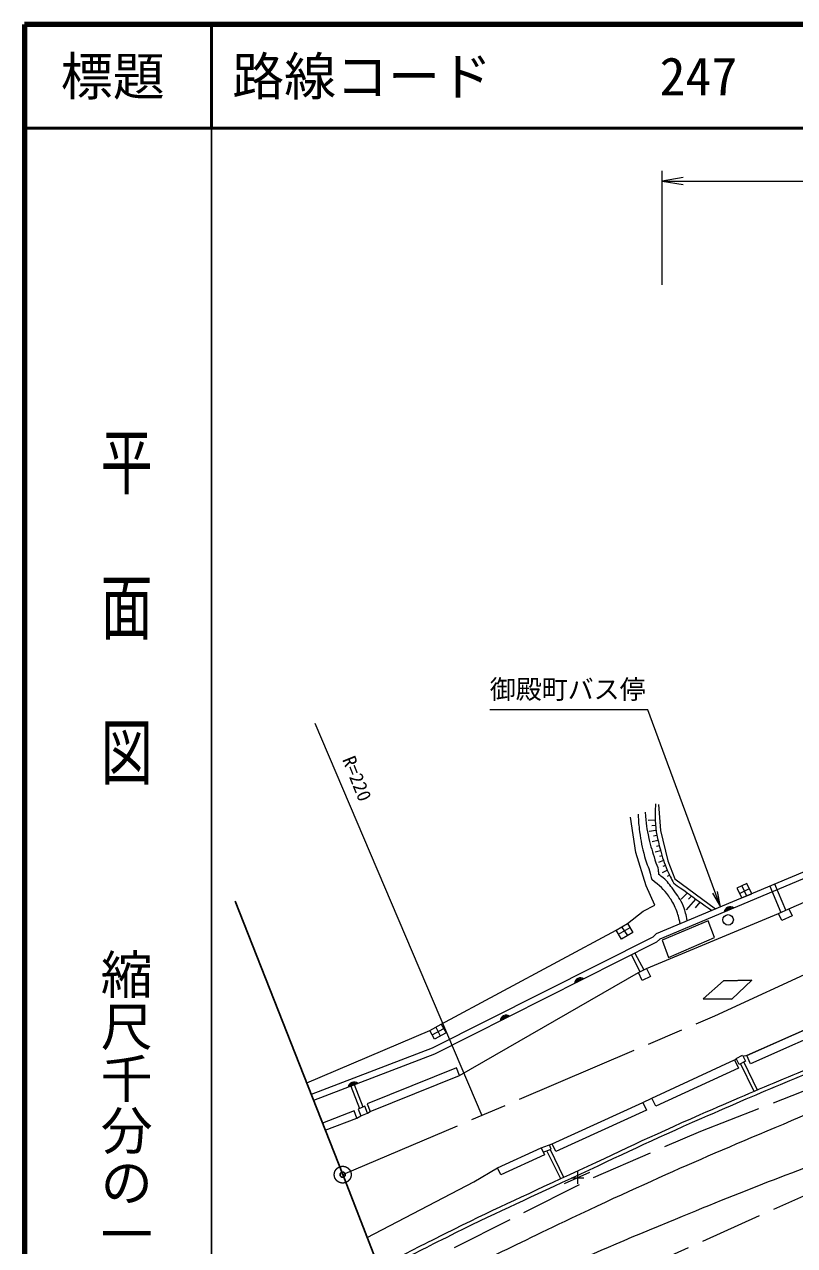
# Model space of a CAD drawing. Units: millimetres, scale not verified. Extents: x 40000 to 680000, y 20000 to 380000.
# Drawn here: x 40000 to 114138, y 262391 to 380000 of the extents above; entities that cross this region are included whole.
import ezdxf
from ezdxf.enums import TextEntityAlignment as Align

# ---------------------------------------------------------------- set-up
doc = ezdxf.new("R2010")
doc.units = ezdxf.units.MM
doc.header["$LTSCALE"] = 1000
doc.header["$PDMODE"] = 32
doc.header["$PDSIZE"] = 500
doc.linetypes.add('CHAIN', pattern=[18.5, 12, -1.5, 3.5, -1.5])
doc.linetypes.add('DASHED', pattern=[7.5, 6, -1.5])
for name, color, linetype, lineweight in [('M-BMK', 2, 'CHAIN', 13), ('M-BMK-OTRS', 5, 'Continuous', 25), ('M-STR-HTXT', 7, 'Continuous', 13), ('M-STR-STRC', 7, 'Continuous', 25), ('M-TTL', 2, 'Continuous', 140), ('M-TTL-BAND', 7, 'Continuous', 25), ('M-TTL-LINE', 7, 'Continuous', 50), ('M-WORK', 1, 'Continuous', 13)]:
    doc.layers.add(name, color=color, linetype=linetype, lineweight=lineweight)
doc.layers.add('M-OTRS', color=6, linetype='Continuous')
doc.layers.add('M-TTL-TXT', color=7, linetype='Continuous')
doc.styles.add('@ＭＳ ゴシック', font='')
doc.styles.add('ＭＳ ゴシック', font='')
doc.styles.get('@ＭＳ ゴシック').set_extended_font_data('@MS Gothic')
doc.styles.get('ＭＳ ゴシック').set_extended_font_data('MS Gothic')

# ---------------------------------------------------------------- blocks, each defined once
blk = doc.blocks.new('plus')
at = {"color": 0, "linetype": 'Continuous', "lineweight": -2}
for p, q in [((-1.25, 0), (1.25, 0)), ((0, -1.25), (0, 1.25))]:
    blk.add_line(p, q, dxfattribs=at)
blk = doc.blocks.new('open_arrow')
at = {"color": 0, "linetype": 'Continuous', "lineweight": -2}
blk.add_lwpolyline([(7.5, 1.25), (0, 0), (7.5, -1.25)], dxfattribs=at)

msp = doc.modelspace()

# ---------------------------------------------------------------- linework, layer by layer
at = {"layer": 'M-BMK'}
for p, q in [((106468, 284521), (117752, 289733)), ((70640, 269221), (106468, 284521))]:
    msp.add_line(p, q, dxfattribs=at)
msp.add_circle((70640, 269221), 811, dxfattribs=at)
at = {"layer": 'M-BMK-OTRS'}
for q in [(60302, 295577), (81147, 242277)]:
    msp.add_line((70640, 269221), q, dxfattribs=at)
at = {"layer": 'M-OTRS'}
msp.add_point((70640, 269221), dxfattribs=at)
at = {"layer": 'M-STR-HTXT'}
for p, q in [((101400, 354910), (101400, 365910)), ((101400, 364910), (297782, 364910)), ((67956, 312690), (84017, 274934))]:
    msp.add_line(p, q, dxfattribs=at)
msp.add_lwpolyline([(107000, 295000), (100000, 314000), (84800, 314000)], dxfattribs=at)
at = {"layer": 'M-STR-STRC'}
msp.add_lwpolyline([(105337, 286150), (107282, 287880), (110017, 287946), (108087, 286117)], close=True, dxfattribs=at)
at = {"layer": 'M-TTL'}
for p, q in [((40000, 380000), (40000, 20000)), ((680000, 380000), (40000, 380000))]:
    msp.add_line(p, q, dxfattribs=at)
at = {"layer": 'M-TTL-BAND'}
msp.add_line((58000, 370000), (58000, 20000), dxfattribs=at)
at = {"layer": 'M-TTL-LINE'}
for p, q in [((58000, 380000), (58000, 370000)), ((40000, 370000), (680000, 370000))]:
    msp.add_line(p, q, dxfattribs=at)
at = {"layer": 'M-WORK'}
for p, q in [((98843, 300236), (98350, 303660)), ((100706, 303358), (100059, 303334)), ((100798, 302365), (100150, 302271)), ((100743, 302860), (100406, 302832)), ((100991, 301388), (100425, 301266)), ((100882, 301876), (100564, 301817)), ((99851, 297022), (98843, 300236)), ((101245, 300421), (100730, 300274)), ((101117, 300904), (100836, 300834)), ((101375, 299938), (101133, 299860)), ((101527, 299462), (101034, 299284)), ((101700, 298994), (101457, 298892)), ((101896, 298533), (101390, 298274)), ((102101, 298073), (101879, 297937)), ((100695, 295169), (99851, 297022)), ((108842, 296308), (109784, 296773)), ((109073, 297042), (109514, 296063)), ((103801, 296331), (103229, 295756)), ((104612, 295746), (103708, 294722)), ((104207, 296039), (103929, 295742)), ((105017, 295453), (104581, 294928)), ((113580, 294830), (116025, 295871)), ((98068, 293419), (99570, 294606)), ((99570, 294606), (100695, 295169)), ((99895, 289077), (112598, 294371)), ((112598, 294371), (113580, 294830)), ((96973, 292778), (98068, 293419)), ((97199, 292392), (98300, 293023)), ((97490, 293081), (98047, 292239)), ((80129, 283727), (96973, 292778)), ((81896, 278786), (99103, 288691)), ((99103, 288691), (99895, 289077)), ((109564, 280718), (118354, 284622)), ((79019, 283117), (80129, 283727)), ((67172, 278063), (79019, 283117)), ((79252, 282692), (80368, 283291)), ((79595, 283434), (80014, 282576)), ((100412, 276598), (108365, 280278)), ((108365, 280278), (108546, 280356)), ((109157, 280643), (109564, 280718)), ((73296, 275315), (81896, 278786)), ((99541, 276173), (100412, 276598)), ((73030, 275158), (73296, 275315)), ((90806, 272191), (99541, 276173)), ((71994, 274669), (72389, 274892)), ((72389, 274892), (73030, 275158)), ((85552, 269891), (89742, 271820)), ((89742, 271820), (90806, 272191)), ((90693, 271675), (90540, 272098)), ((89940, 271390), (90693, 271675)), ((83253, 268529), (85552, 269891)), ((91982, 268355), (94445, 269458)), ((72998, 263176), (83253, 268529))]:
    msp.add_line(p, q, dxfattribs=at)
at = {"layer": 'M-WORK', "linetype": 'DASHED'}
for p, q in [((111747, 296999), (112801, 294466)), ((113289, 294694), (112244, 297207)), ((98761, 290548), (99621, 288943)), ((98432, 290382), (99244, 288760)), ((110263, 277222), (108930, 279926)), ((109242, 280044), (110547, 277389)), ((71421, 277744), (72268, 275596)), ((72603, 275735), (71760, 277874)), ((91624, 268819), (90291, 271523)), ((90603, 271641), (91909, 268986))]:
    msp.add_line(p, q, dxfattribs=at)
for points in [[(74688, 258840), (94774, 268943), (105117, 273411), (126261, 281679), (150044, 289806), (170027, 295364), (193247, 300325), (210838, 303175), (224277, 304899), (247110, 306376), (266776, 306974), (287397, 306442)], [(101045, 304865), (101248, 302363), (101936, 299455), (102608, 297703), (106541, 294817)], [(77929, 250525), (117551, 268324), (128180, 272520), (152737, 280541), (170292, 284763), (207655, 291272), (235061, 293910), (257015, 294755), (279355, 294227), (297544, 292995)]]:
    msp.add_lwpolyline(points, dxfattribs=at)
at = {"layer": 'M-WORK'}
for points in [[(115898, 298738), (100825, 292422), (100497, 292094), (79247, 281390), (67617, 276927)], [(116129, 298185), (101166, 291915), (100853, 291602), (79490, 280840), (67837, 276369)], [(68964, 273494), (71994, 274669), (71728, 275354), (68696, 274177)]]:
    msp.add_lwpolyline(points, dxfattribs=at)
for points in [[(109055, 295871), (110022, 296276), (109548, 297268), (108594, 296814)], [(112598, 294371), (113580, 294830), (113898, 294149), (112916, 293690)], [(96973, 292778), (98068, 293419), (98577, 292550), (97483, 291908)], [(99103, 288691), (99895, 289077), (100265, 288317), (99473, 287931)], [(109535, 280705), (118354, 284622), (118717, 283804), (109898, 279887)], [(79019, 283117), (80129, 283727), (80588, 282892), (79478, 282282)], [(100412, 276598), (108365, 280278), (108728, 279493), (100775, 275813)], [(108515, 280419), (109120, 280718), (109405, 280140), (108800, 279842)], [(73296, 275315), (81896, 278786), (81605, 279505), (73005, 276034)], [(72389, 274892), (73030, 275158), (72763, 275802), (72122, 275536)], [(90806, 272191), (99541, 276173), (99880, 275429), (91145, 271447)], [(85552, 269891), (89742, 271820), (90057, 271137), (85866, 269208)]]:
    msp.add_lwpolyline(points, close=True, dxfattribs=at)
at = {"layer": 'M-WORK', "linetype": 'DASHED'}
msp.add_lwpolyline([(101400, 291795), (102015, 290138), (106435, 292046), (105820, 293651)], close=True, dxfattribs=at)
at = {"layer": 'M-WORK'}
msp.add_circle((107743, 293763), 505, dxfattribs=at)
for centre, radius, start, end in [((107932, 294461), 567, 50.80704, 174.66206), ((107932, 294461), 453, 58.76643, 166.70267), ((107932, 294461), 340, 74.3918, 151.0773), ((93530, 287615), 567, 54.80922, 178.66425), ((93530, 287615), 453, 62.76861, 170.70485), ((93530, 287615), 340, 78.39398, 155.07948), ((86386, 284015), 567, 54.80922, 178.66425), ((86386, 284015), 453, 62.76861, 170.70485), ((86386, 284015), 340, 78.39398, 155.07948), ((71731, 277577), 567, 49.06505, 172.92008), ((71731, 277577), 453, 57.02444, 164.96068), ((71731, 277577), 340, 72.64981, 149.33531)]:
    msp.add_arc(centre, radius, start, end, dxfattribs=at)
for points, knots in [([(74126, 260282), (77192, 261893), (78006, 262300), (80511, 263555), (85145, 265877), (87804, 267049), (92504, 269235), (97399, 271511), (100115, 272843), (105060, 275008), (111310, 277745), (114839, 279219), (121186, 281722), (127297, 284131), (130751, 285405), (136937, 287613), (141138, 289113), (143515, 289885), (147761, 291253), (154076, 293287), (157647, 294323), (164028, 296135), (168451, 297391), (170944, 298047), (175420, 299095), (181453, 300507), (184875, 301113), (190963, 302264), (197461, 303494), (201114, 304128), (207652, 305128), (210817, 305612), (212599, 305830), (215779, 306209), (219130, 306608), (221013, 306787), (224373, 307101), (229595, 307588), (232522, 307851), (237754, 308204), (242525, 308526), (245206, 308582), (249987, 308721), (257759, 308946), (262116, 309109), (269891, 309002), (277133, 308903), (279542, 308782), (288420, 308291)], [0, 0, 0, 0, 1, 1, 1, 2, 2, 2, 3, 3, 3, 4, 4, 4, 5, 5, 5, 6, 6, 6, 7, 7, 7, 8, 8, 8, 9, 9, 9, 10, 10, 10, 11, 11, 11, 12, 12, 12, 13, 13, 13, 14, 14, 14, 15, 15, 15, 16, 16, 16, 16]), ([(74262, 259923), (77344, 261542), (78161, 261951), (80680, 263213), (85312, 265533), (87969, 266705), (92665, 268889), (97557, 271164), (100272, 272495), (105213, 274659), (111458, 277393), (114984, 278866), (121327, 281367), (127433, 283774), (130883, 285047), (137065, 287254), (141261, 288752), (143636, 289523), (147877, 290889), (154186, 292921), (157754, 293957), (164131, 295768), (168547, 297022), (171036, 297677), (175506, 298723), (181533, 300134), (184951, 300739), (191033, 301889), (197527, 303118), (201176, 303751), (207709, 304751), (210870, 305234), (212649, 305451), (215824, 305829), (219172, 306228), (221052, 306408), (224409, 306721), (229626, 307207), (232550, 307470), (237778, 307823), (242544, 308145), (245222, 308201), (249997, 308339), (257764, 308564), (262118, 308727), (269887, 308621), (277125, 308521), (279532, 308400), (288405, 307909)], [0, 0, 0, 0, 1, 1, 1, 2, 2, 2, 3, 3, 3, 4, 4, 4, 5, 5, 5, 6, 6, 6, 7, 7, 7, 8, 8, 8, 9, 9, 9, 10, 10, 10, 11, 11, 11, 12, 12, 12, 13, 13, 13, 14, 14, 14, 15, 15, 15, 16, 16, 16, 16]), ([(75584, 256535), (83737, 260748), (85947, 261844), (92685, 265050), (101818, 269397), (107061, 271565), (116379, 275499), (122716, 278174), (126327, 279534), (132792, 281885), (147052, 287071), (155438, 288790), (170026, 292964), (170268, 293034), (170407, 293060), (170652, 293121), (175855, 294411), (178742, 295259), (183987, 296374), (189614, 297569), (192754, 298322), (198434, 299235), (204697, 300242), (208219, 300744), (214524, 301440), (228630, 302996), (236565, 303640), (250738, 304372), (261488, 304927), (267536, 304816), (278297, 304512), (290259, 304175), (296950, 303544), (308858, 302354), (319585, 301283), (325570, 300392), (336205, 298625), (349496, 296417), (356913, 294866), (369933, 291401), (375767, 289848), (377745, 289345), (384803, 287179)], [0, 0, 0, 0, 1, 1, 1, 2, 2, 2, 3, 3, 3, 4, 4, 4, 5, 5, 5, 6, 6, 6, 7, 7, 7, 8, 8, 8, 9, 9, 9, 10, 10, 10, 11, 11, 11, 12, 12, 12, 13, 13, 13, 14, 14, 14, 14]), ([(100763, 304943), (100694, 304215), (100696, 303971), (100716, 303348), (100752, 302226), (100933, 301604), (101217, 300518), (101422, 299731), (101564, 299293), (101889, 298548), (102115, 298030), (102205, 297845), (102530, 297250)], [0, 0, 0, 0, 1, 1, 1, 2, 2, 2, 3, 3, 3, 4, 4, 4, 4]), ([(99074, 303942), (99111, 303146), (99132, 302910), (99215, 302253), (99335, 301308), (99460, 300784), (99700, 299861), (99865, 299226), (100061, 298900), (100232, 298266), (100297, 298023), (100321, 297940), (100388, 297641)], [0, 0, 0, 0, 1, 1, 1, 2, 2, 2, 3, 3, 3, 4, 4, 4, 4]), ([(99747, 304145), (99861, 302949), (99886, 302578), (100106, 301597), (100290, 300778), (100462, 300337), (100701, 299533), (100817, 299140), (100974, 298940), (101013, 298532), (101028, 298386), (101036, 298326), (101029, 298157)], [0, 0, 0, 0, 1, 1, 1, 2, 2, 2, 3, 3, 3, 4, 4, 4, 4]), ([(103123, 293385), (102992, 294023), (102946, 294246), (102733, 294764), (102518, 295287), (102351, 295564), (102030, 296030), (101520, 296770), (101185, 296990), (100388, 297641)], [0, 0, 0, 0, 1, 1, 1, 2, 2, 2, 3, 3, 3, 3]), ([(103788, 293664), (103691, 294299), (103638, 294535), (103437, 295061), (103176, 295742), (102888, 296060), (102468, 296656), (102125, 297141), (101938, 297432), (101482, 297813), (101312, 297955), (101246, 298014), (101029, 298157)], [0, 0, 0, 0, 1, 1, 1, 2, 2, 2, 3, 3, 3, 4, 4, 4, 4]), ([(76845, 253309), (88784, 258955), (92010, 260551), (101964, 264651), (109498, 267754), (113749, 269430), (121419, 272180), (130766, 275530), (136009, 277427), (145554, 280166), (158583, 283905), (165928, 285928), (179222, 288574), (192854, 291288), (200552, 292627), (214369, 294133), (228348, 295657), (236227, 296437), (250289, 296560), (267950, 296715), (277878, 296237), (295462, 294590), (316215, 292647), (327847, 291009), (348235, 286674), (361314, 283894), (368302, 280972), (381164, 277316), (381164, 277316), (381164, 277316), (381164, 277316)], [0, 0, 0, 0, 1, 1, 1, 2, 2, 2, 3, 3, 3, 4, 4, 4, 5, 5, 5, 6, 6, 6, 7, 7, 7, 8, 8, 8, 9, 9, 9, 10, 10, 10, 10])]:
    msp.add_open_spline(points, degree=3, knots=knots, dxfattribs=at)
msp.add_open_spline([(106134, 294647), (104332, 295948), (104332, 295948), (102530, 297250)], degree=3, dxfattribs=at)

# ---------------------------------------------------------------- block references
at = {"layer": 'M-STR-HTXT', "xscale": 267, "yscale": 267}
msp.add_blockref('open_arrow', (101400, 364910), dxfattribs=at)
at = {"layer": 'M-STR-HTXT', "xscale": 200, "yscale": 200, "rotation": 110.2}
msp.add_blockref('open_arrow', (107000, 295000), dxfattribs=at)
at = {"layer": 'M-WORK', "xscale": 480, "yscale": 480}
msp.add_blockref('plus', (93260, 268927), dxfattribs=at)

# ---------------------------------------------------------------- texts
at = {"layer": 'M-STR-HTXT', "style": 'ＭＳ ゴシック'}
msp.add_text('御殿町バス停', height=1833, dxfattribs=at).set_placement((84800, 314500), align=Align.BOTTOM_LEFT)
msp.add_text('R=220', height=1320, rotation=291.801, dxfattribs=at).set_placement((70200, 309060), align=Align.BOTTOM_LEFT)
at = {"layer": 'M-TTL-BAND', "style": '@ＭＳ ゴシック', "width": 1.4}
msp.add_text('平  面  図', height=3666, rotation=270, dxfattribs=at).set_placement((49777, 306475), align=Align.MIDDLE_RIGHT)
at = {"layer": 'M-TTL-BAND', "style": '@ＭＳ ゴシック'}
msp.add_text('縮尺千分の一', height=3666, rotation=270, dxfattribs=at).set_placement((49777, 261030), align=Align.MIDDLE_RIGHT)
at = {"layer": 'M-TTL-TXT', "style": 'ＭＳ ゴシック'}
msp.add_text('標題', height=3666, dxfattribs=at).set_placement((48500, 375000), align=Align.MIDDLE_CENTER)
for s, p in [('路線コード', (60000, 375000)), ('247', (101142, 375000))]:
    msp.add_text(s, height=3666, dxfattribs=at).set_placement(p, align=Align.MIDDLE_LEFT)

doc.saveas('drawing.dxf')
